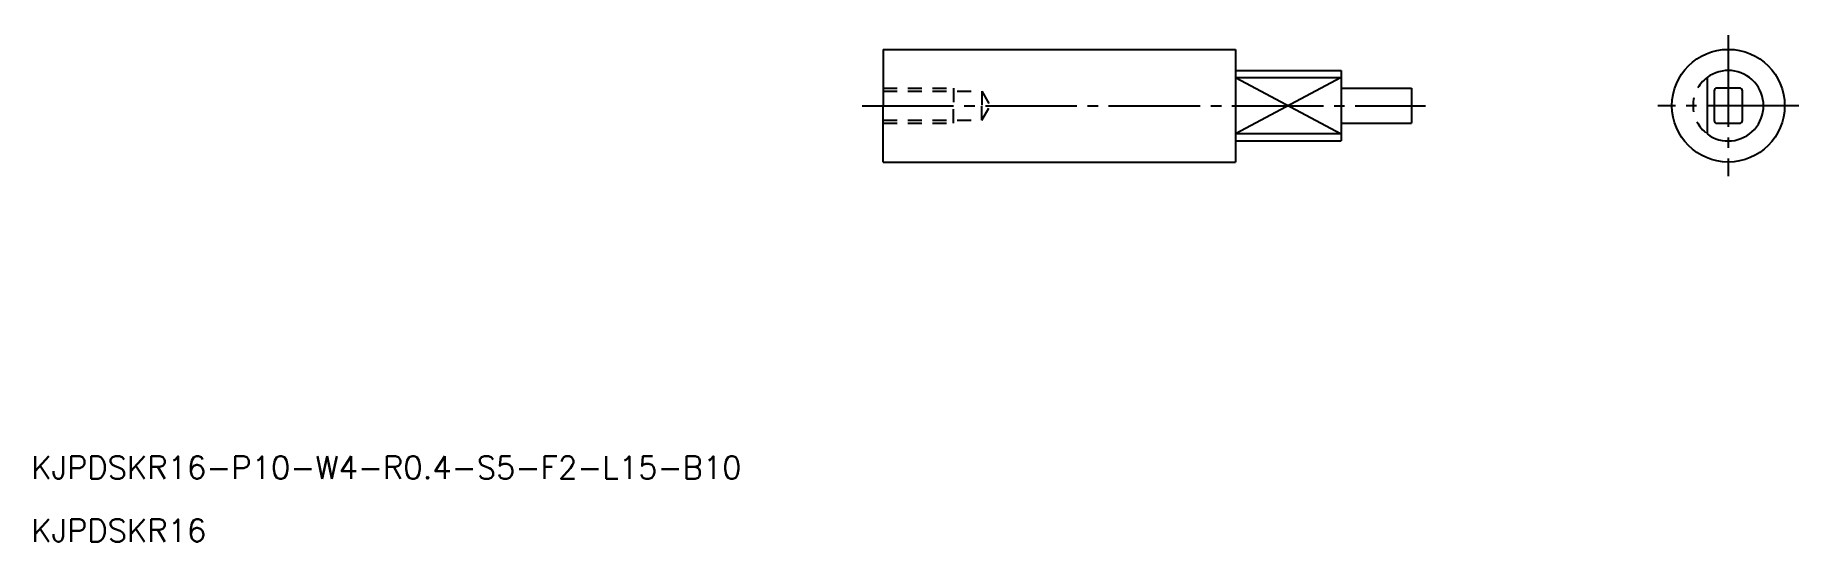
# Model space of a CAD drawing. Extents: x -44 to 206, y 123 to 195.
import ezdxf

# ---------------------------------------------------------------- set-up
doc = ezdxf.new("R2010")
doc.units = 0
doc.linetypes.add('CENTER', pattern=[17.5, 13, -1.5, 1.5, -1.5])
doc.linetypes.add('DASHED', pattern=[3.5, 2, -1.5])
doc.layers.get('0').update_dxf_attribs({"linetype": 'CONTINUOUS'})
doc.layers.add('CENTER', color=1, linetype='CENTER')
doc.styles.get("Standard").update_dxf_attribs({"font": 'txt.shx', "bigfont": '@extfont2.shx'})

msp = doc.modelspace()

# ---------------------------------------------------------------- linework, layer by layer
at = {"color": 7, "linetype": 'CONTINUOUS'}
for p, q in [((76.06, 192.99), (126.06, 192.99)), ((76.06, 192.99), (76.06, 184.99)), ((126.06, 192.99), (126.06, 176.99)), ((126.06, 189.99), (141.06, 189.99)), ((126.06, 188.99), (141.06, 188.99)), ((141.06, 189.99), (141.06, 179.99)), ((193.02, 188.99), (193.02, 180.99)), ((141.06, 187.49), (151.06, 187.49)), ((151.06, 187.49), (151.06, 182.49)), ((194.02, 187.09), (194.02, 182.89)), ((197.62, 187.49), (194.42, 187.49)), ((198.02, 182.89), (198.02, 187.09)), ((76.06, 176.99), (76.06, 184.99)), ((141.06, 180.99), (126.06, 180.99)), ((141.06, 182.49), (151.06, 182.49)), ((194.42, 182.49), (197.62, 182.49)), ((126.06, 179.99), (141.06, 179.99)), ((76.06, 176.99), (126.06, 176.99))]:
    msp.add_line(p, q, dxfattribs=at)
at = {"color": 3, "linetype": 'CONTINUOUS'}
for p, q in [((126.06, 188.99), (141.06, 180.99)), ((141.06, 188.99), (126.06, 180.99))]:
    msp.add_line(p, q, dxfattribs=at)
at = {"color": 3, "linetype": 'DASHED'}
for p, q in [((76.06, 187.49), (86.06, 187.49)), ((76.06, 187.05), (90.06, 187.05)), ((86.06, 187.49), (86.06, 184.99)), ((90.06, 187.05), (91.25, 184.99)), ((90.06, 187.05), (90.06, 184.99)), ((76.06, 182.92), (90.06, 182.92)), ((86.06, 182.49), (86.06, 184.99)), ((90.06, 182.92), (90.06, 184.99)), ((90.06, 182.92), (91.25, 184.99)), ((76.06, 182.49), (86.06, 182.49))]:
    msp.add_line(p, q, dxfattribs=at)
at = {"color": 7, "linetype": 'CONTINUOUS'}
msp.add_circle((196.02, 184.99), 8, dxfattribs=at)
at = {"color": 3, "linetype": 'DASHED'}
msp.add_arc((196.02, 184.99), 5, 126.8699, 233.1301, dxfattribs=at)
at = {"color": 7, "linetype": 'CONTINUOUS'}
for centre, radius, start, end in [((196.02, 184.99), 5, 233.1301, 126.8699), ((194.42, 187.09), 0.4, 90, 180), ((197.62, 187.09), 0.4, 0, 90), ((194.42, 182.89), 0.4, 180, 270), ((197.62, 182.89), 0.4, 270, 0)]:
    msp.add_arc(centre, radius, start, end, dxfattribs=at)
at = {"layer": 'CENTER', "color": 1, "linetype": 'CENTER'}
for p, q in [((196.02, 194.99), (196.02, 174.99)), ((196.02, 194.99), (196.02, 174.99)), ((73.06, 184.99), (153.06, 184.99)), ((206.02, 184.99), (186.02, 184.99))]:
    msp.add_line(p, q, dxfattribs=at)

# ---------------------------------------------------------------- texts
at = {"color": 7, "linetype": 'CONTINUOUS'}
for s, p in [('KJPDSKR16-P10-W4-R0.4-S5-F2-L15-B10', (-44.85, 132.04)), ('KJPDSKR16', (-44.85, 123.11))]:
    msp.add_text(s, height=3.2, dxfattribs=at).set_placement(p)

doc.saveas('drawing.dxf')
